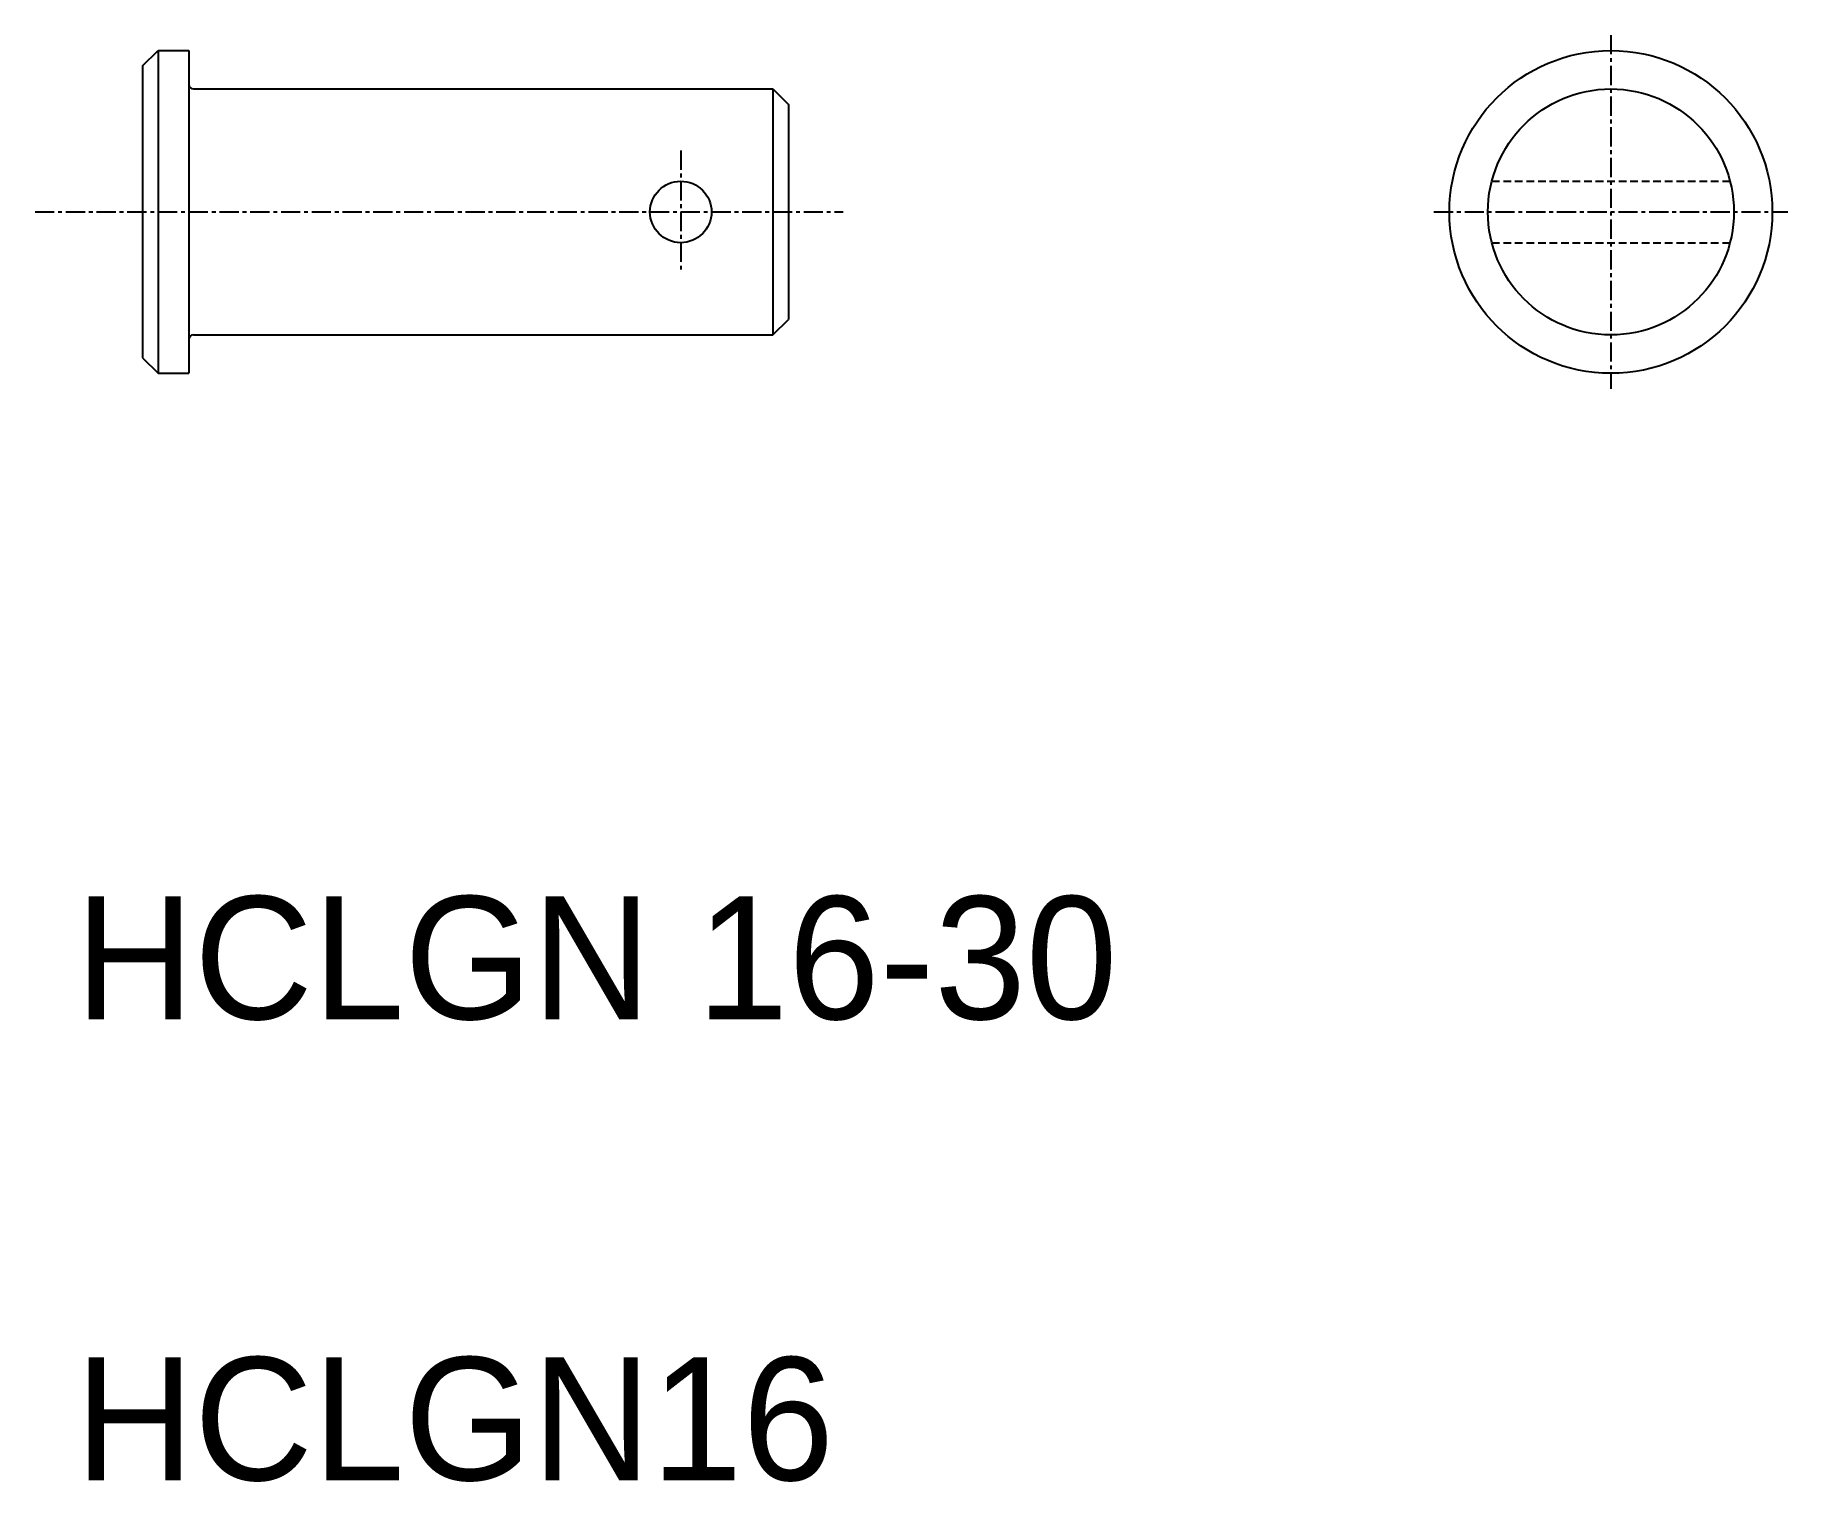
# Model space of a CAD drawing. Extents: x 60 to 174, y 61 to 156.
import ezdxf

# ---------------------------------------------------------------- set-up
doc = ezdxf.new("R2010")
doc.units = 0
doc.linetypes.add('CENTER', pattern=[2, 1.25, -0.25, 0.25, -0.25])
doc.linetypes.add('DASHED', pattern=[0.75, 0.5, -0.25])
doc.layers.get('0').update_dxf_attribs({"linetype": 'CONTINUOUS'})
doc.layers.add('CENTER', color=1, linetype='CENTER')

msp = doc.modelspace()

# ---------------------------------------------------------------- linework, layer by layer
at = {"color": 7, "linetype": 'CONTINUOUS'}
for p, q in [((67.07, 153.64), (68.07, 154.64)), ((68.07, 154.64), (68.07, 133.64)), ((68.07, 154.64), (70.07, 154.64)), ((70.07, 154.64), (70.07, 133.64)), ((67.07, 153.64), (67.07, 134.64)), ((70.37, 152.14), (108.07, 152.14)), ((79.8, 152.14), (79.8, 152.14)), ((89.22, 152.14), (89.22, 152.14)), ((108.07, 152.14), (108.07, 136.14)), ((108.07, 152.14), (109.07, 151.14)), ((109.07, 151.14), (109.07, 137.14)), ((108.07, 136.14), (109.07, 137.14)), ((70.37, 136.14), (108.07, 136.14)), ((79.8, 136.14), (79.8, 136.14)), ((89.22, 136.14), (89.22, 136.14)), ((67.07, 134.64), (68.07, 133.64)), ((68.07, 133.64), (70.07, 133.64))]:
    msp.add_line(p, q, dxfattribs=at)
at = {"color": 3, "linetype": 'DASHED'}
for p, q in [((154.83, 146.14), (170.32, 146.14)), ((154.83, 142.14), (170.32, 142.14))]:
    msp.add_line(p, q, dxfattribs=at)
at = {"color": 7, "linetype": 'CONTINUOUS'}
for centre, radius in [((162.57, 144.14), 10.5), ((162.57, 144.14), 8), ((102.07, 144.14), 2)]:
    msp.add_circle(centre, radius, dxfattribs=at)
for centre, start, end in [((70.37, 152.44), 180, 270), ((70.37, 135.84), 90, 180)]:
    msp.add_arc(centre, 0.3, start, end, dxfattribs=at)
at = {"layer": 'CENTER', "color": 1, "linetype": 'CENTER'}
for p, q in [((162.57, 155.65), (162.57, 132.62)), ((102.07, 148.14), (102.07, 140.14)), ((60.07, 144.14), (112.63, 144.14)), ((151.06, 144.14), (174.09, 144.14))]:
    msp.add_line(p, q, dxfattribs=at)

# ---------------------------------------------------------------- texts
at = {"color": 7, "linetype": 'CONTINUOUS'}
for s, p in [('HCLGN 16-30', (62.69, 91.61)), ('HCLGN16', (62.69, 61.61))]:
    msp.add_text(s, height=8, dxfattribs=at).set_placement(p)

doc.saveas('drawing.dxf')
